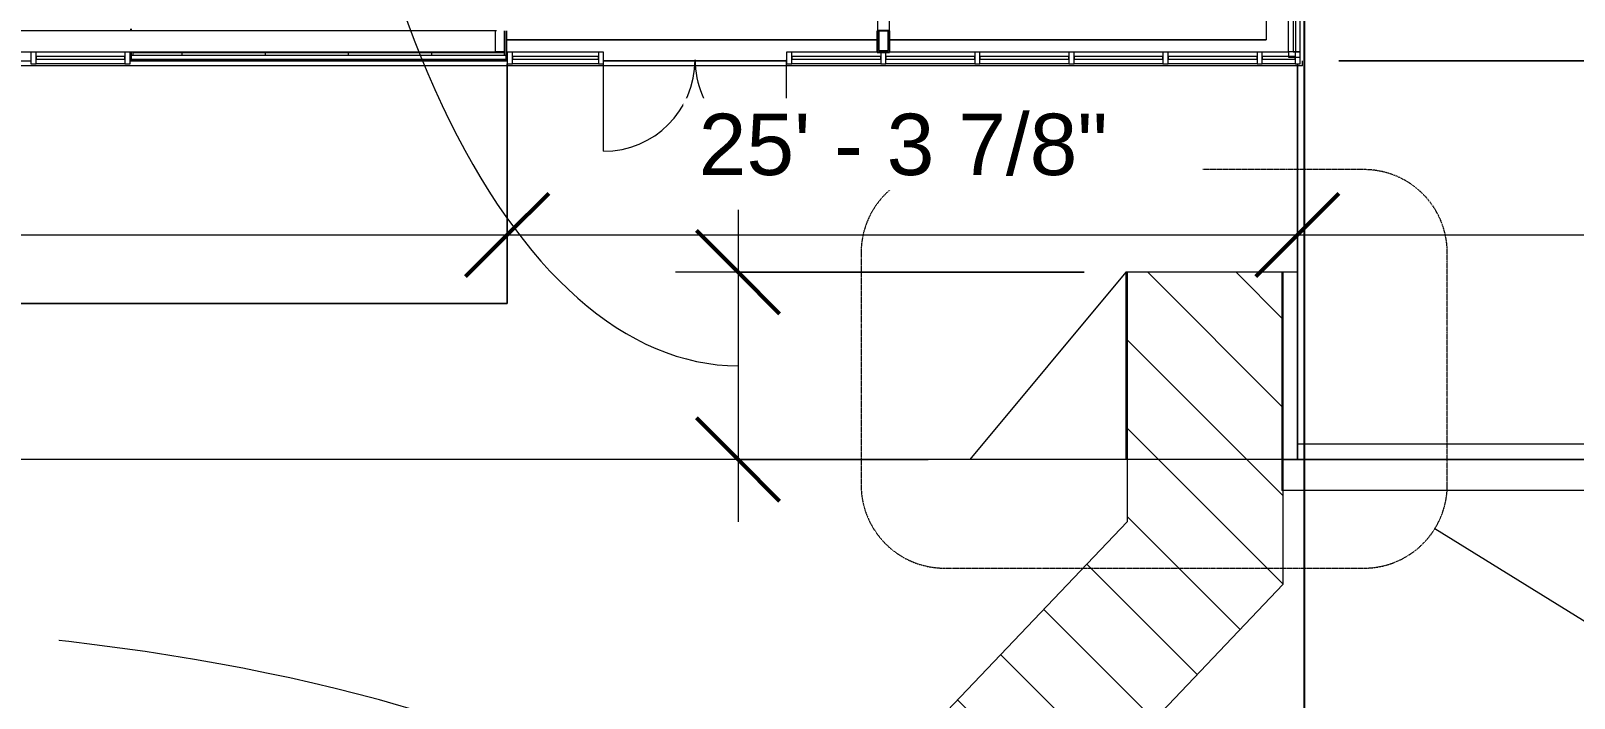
# Model space of a CAD drawing. Header units: inches. Extents: x 20008 to 27263, y -26025 to -19005.
# Drawn here: x 25798 to 26391, y -23044 to -22787 of the extents above; entities that cross this region are included whole.
import ezdxf

# ---------------------------------------------------------------- set-up
doc = ezdxf.new("R2010")
doc.units = ezdxf.units.IN
doc.header["$MEASUREMENT"] = 0
doc.linetypes.add('Dash Dot 3_16_', pattern=[0.3125, 0.1875, -0.0625, 0, -0.0625])
doc.linetypes.add('Hidden', pattern=[0.28125, 0.1875, -0.09375])
for name, color, linetype, lineweight in [('A-ANNO-DIMS', 211, 'Continuous', 9), ('A-ANNO-DIMS-256', 211, 'Continuous', 9), ('A-ANNO-SYMB', 150, 'Continuous', 9), ('A-DETL-GENF', 92, 'Continuous', 9), ('A-DOOR', 31, 'Continuous', 9), ('A-FLOR', 192, 'Continuous', 9), ('A-GLAZ-CURT', 52, 'Continuous', 9), ('A-GLAZ-CWMG', 51, 'Continuous', 9), ('A-PROP-SBCK', 71, 'Hidden', 25), ('A-WALL', 113, 'Continuous', 9), ('A-WALL-PATT', 111, 'Continuous', 25), ('C-TOPO', 7, 'Continuous', 9), ('Conc', 7, 'Continuous', 13), ('EOP-PR', 4, 'Continuous', 13), ('I-WALL', 2, 'Continuous', 9), ('L-SITE-WALL', 31, 'Continuous', 9), ('PAINT', 190, 'Continuous', 9), ('S-BEAM', 12, 'Continuous', 9)]:
    doc.layers.add(name, color=color, linetype=linetype, lineweight=lineweight)
doc.styles.add('Arial_2', font='arial.ttf', dxfattribs={"height": 23.60479})
doc.dimstyles.new('Linear_-_3_32__Arial', dxfattribs={"dimscale": 12, "dimtxt": 24, "dimasz": 2.666667, "dimexe": 2, "dimexo": 1.333333, "dimgap": 1.333333, "dimtad": 1, "dimdec": 4, "dimrnd": 0.0625, "dimzin": 1, "dimdsep": 46, "dimlunit": 4, "dimtxsty": 'Arial_2', "dimblk1": 'OBLIQUE', "dimblk2": 'OBLIQUE', "dimsah": 1, "dimcen": 0.09, "dimdle": 2, "dimazin": 0, "dimtfac": 1, "dimtdec": 4, "dimtix": 1, "dimtmove": 1, "dimatfit": 3, "dimfxl": 1, "dimtvp": 1, "dimtfill": 1, "dimfrac": 2, "dimtolj": 1, "dimtzin": 0, "dimarcsym": 2})
doc.dimstyles.new('Linear_-_3_32__Arial_1', dxfattribs={"dimscale": 12, "dimtxt": 24, "dimasz": 2.666667, "dimexe": 2, "dimexo": 1.333333, "dimgap": 1.333333, "dimtad": 1, "dimdec": 4, "dimrnd": 0.0625, "dimzin": 1, "dimdsep": 46, "dimlunit": 4, "dimtxsty": 'Arial_2', "dimblk1": 'OBLIQUE', "dimblk2": 'OBLIQUE', "dimsah": 1, "dimcen": 0.09, "dimdle": 2, "dimazin": 0, "dimtfac": 1, "dimtdec": 4, "dimtix": 1, "dimtmove": 0, "dimatfit": 3, "dimfxl": 1, "dimtvp": 1, "dimtfill": 1, "dimfrac": 2, "dimtolj": 1, "dimtzin": 0, "dimarcsym": 2})

# ---------------------------------------------------------------- blocks, each defined once
blk = doc.blocks.new('Struct_Xcel_Sports Complex_rvt-1-Site Plan - Phase 1')
at = {"layer": 'A-FLOR', "color": 7}
for p, q in [((26272.89, -22687.68), (26272.89, -22790.8)), ((26123.27, -22790.8), (25980.77, -22790.8)), ((26272.89, -22790.8), (26128.02, -22790.8))]:
    blk.add_line(p, q, dxfattribs=at)
at = {"layer": 'L-SITE-WALL', "color": 7}
for p, q in [((25980.77, -22790.8), (26123.27, -22790.8)), ((26128.02, -22790.8), (26272.89, -22790.8)), ((25981.02, -22798.8), (25836.02, -22798.8)), ((26088.45, -22798.8), (26018.08, -22798.8))]:
    blk.add_line(p, q, dxfattribs=at)
blk = doc.blocks.new('System Panel - INSULATED LOW-E GLAZING _SEE ELEVATIONS FOR U-FACTOR_ SHGC_ _ LT_-1142345-Site Plan - Phase 1')
at = {"layer": 'A-GLAZ-CURT'}
for p, q in [((16.53125, 1.25), (-16.53125, 1.25)), ((-16.53125, 1.25), (-16.53125, 0.25)), ((-16.53125, 0.25), (-16.53125, 1.25)), ((16.53125, 1.25), (-16.53125, 1.25)), ((-16.53125, 0.25), (16.53125, 0.25)), ((-16.53125, 0.25), (16.53125, 0.25)), ((16.53125, 0.25), (16.53125, 1.25)), ((16.53125, 1.25), (16.53125, 0.25))]:
    blk.add_line(p, q, dxfattribs=at)
blk = doc.blocks.new('Door_Single_Storefront - one-1371400-Site Plan - Phase 1')
at = {"layer": 'A-DOOR'}
blk.add_line((-17.59375, -35.1875), (-17.59375, 0), dxfattribs=at)
blk.add_arc((-17.59375, 0), 35.1875, 270, 0, dxfattribs=at)
blk = doc.blocks.new('Door_Single_Storefront - one-1371401-Site Plan - Phase 1')
at = {"layer": 'A-DOOR'}
blk.add_line((-17.59375, 35.1875), (-17.59375, 0), dxfattribs=at)
blk.add_arc((-17.59375, 0), 35.1875, 360, 90, dxfattribs=at)
blk = doc.blocks.new('System Panel - INSULATED LOW-E GLAZING _SEE ELEVATIONS FOR U-FACTOR_ SHGC_ _ LT_-827454-Site Plan - Phase 1')
at = {"layer": 'A-GLAZ-CURT'}
for p, q in [((17.09375, 1.25), (-17.09375, 1.25)), ((-17.09375, 1.25), (-17.09375, 0.25)), ((-17.09375, 0.25), (-17.09375, 1.25)), ((17.09375, 1.25), (-17.09375, 1.25)), ((-17.09375, 0.25), (17.09375, 0.25)), ((-17.09375, 0.25), (17.09375, 0.25)), ((17.09375, 0.25), (17.09375, 1.25)), ((17.09375, 1.25), (17.09375, 0.25))]:
    blk.add_line(p, q, dxfattribs=at)
blk = doc.blocks.new('Rectangular Mullion - Exterior 2_ x 4_5_-1305154-Site Plan - Phase 1')
at = {"layer": 'A-GLAZ-CWMG'}
for p, q in [((26016.08, -22795.43), (25983.02, -22795.43)), ((26016.08, -22799.93), (25983.02, -22799.93))]:
    blk.add_line(p, q, dxfattribs=at)
blk = doc.blocks.new('Rectangular Mullion - Exterior 2_ x 4_5_-1305160-Site Plan - Phase 1')
at = {"layer": 'A-GLAZ-CWMG'}
for p, q in [((26123.27, -22795.43), (26090.45, -22795.43)), ((26124.64, -22799.93), (26090.45, -22799.93))]:
    blk.add_line(p, q, dxfattribs=at)
blk = doc.blocks.new('Rectangular Mullion - Exterior 2_ x 4_5_-1135280-Site Plan - Phase 1')
at = {"layer": 'A-GLAZ-CWMG'}
for p, q in [((26160.83, -22795.43), (26128.02, -22795.43)), ((26160.83, -22799.93), (26126.64, -22799.93))]:
    blk.add_line(p, q, dxfattribs=at)
blk = doc.blocks.new('Rectangular Mullion - Exterior 2_ x 4_5_-V12-Site Plan - Phase 1')
at = {"layer": 'A-GLAZ-CWMG'}
for p, q in [((26197.02, -22795.43), (26162.83, -22795.43)), ((26197.02, -22799.93), (26162.83, -22799.93))]:
    blk.add_line(p, q, dxfattribs=at)
blk = doc.blocks.new('Rectangular Mullion - Exterior 2_ x 4_5_-1142350-Site Plan - Phase 1')
at = {"layer": 'A-GLAZ-CWMG', "lineweight": 13}
for p, q in [((-2, 1.5), (0, 1.5)), ((-2, -3), (-2, 1.5)), ((0, 1.5), (0, -3)), ((0, -3), (-2, -3))]:
    blk.add_line(p, q, dxfattribs=at)
blk = doc.blocks.new('Rectangular Mullion - Exterior 2_ x 4_5_-1142353-Site Plan - Phase 1')
at = {"layer": 'A-GLAZ-CWMG', "lineweight": 13}
for p, q in [((0, 1.5), (-2, 1.5)), ((-2, 1.5), (-2, -3)), ((0, -3), (0, 1.5)), ((-2, -3), (0, -3))]:
    blk.add_line(p, q, dxfattribs=at)
blk = doc.blocks.new('Rectangular Mullion - Exterior 2_ x 4_5_-1142343-Site Plan - Phase 1')
at = {"layer": 'A-GLAZ-CWMG', "lineweight": 13}
for p, q in [((-1, 1.5), (1, 1.5)), ((-1, -3), (-1, 1.5)), ((1, 1.5), (1, -3)), ((1, -3), (-1, -3))]:
    blk.add_line(p, q, dxfattribs=at)
blk = doc.blocks.new('System Panel - INSULATED LOW-E GLAZING _SEE ELEVATIONS FOR U-FACTOR_ SHGC_ _ LT_-1274973-Site Plan - Phase 1')
at = {"layer": 'A-GLAZ-CURT'}
for p, q in [((6.31, 1.25), (-6.31, 1.25)), ((-6.31, 1.25), (-6.31, 0.25)), ((-6.31, 0.25), (-6.31, 1.25)), ((3.81, 1.25), (-6.31, 1.25)), ((-6.31, 0.25), (6.31, 0.25)), ((-6.31, 0.25), (6.31, 0.25)), ((6.31, 0.25), (6.31, 1.25)), ((6.31, 1.06), (6.31, 0.25))]:
    blk.add_line(p, q, dxfattribs=at)
blk = doc.blocks.new('Rectangular Mullion - Exterior 2_ x 4_5_-1274971-Site Plan - Phase 1')
at = {"layer": 'A-GLAZ-CWMG'}
for p, q in [((26281.52, -22795.43), (26271.39, -22795.43)), ((26284.02, -22799.93), (26271.39, -22799.93))]:
    blk.add_line(p, q, dxfattribs=at)
blk = doc.blocks.new('System Panel - INSULATED LOW-E GLAZING _SEE ELEVATIONS FOR U-FACTOR_ SHGC_ _ LT_-827433-Site Plan - Phase 1')
at = {"layer": 'A-GLAZ-CURT'}
for p, q in [((17.09375, -0.25), (-17.09375, -0.25)), ((-17.09375, -0.25), (-17.09375, -1.25)), ((-17.09375, -1.25), (-17.09375, -0.25)), ((17.09375, -0.25), (-17.09375, -0.25)), ((-17.09375, -1.25), (17.09375, -1.25)), ((-17.09375, -1.25), (17.09375, -1.25)), ((17.09375, -1.25), (17.09375, -0.25)), ((17.09375, -0.25), (17.09375, -1.25))]:
    blk.add_line(p, q, dxfattribs=at)
blk = doc.blocks.new('Rectangular Mullion - Exterior 2_ x 4_5_-V13-Site Plan - Phase 1')
at = {"layer": 'A-GLAZ-CWMG'}
for p, q in [((26281.52, -22795.37), (26281.52, -22761.18)), ((26286.02, -22795.37), (26286.02, -22761.18))]:
    blk.add_line(p, q, dxfattribs=at)
blk = doc.blocks.new('Rectangular Mullion - Exterior 2_ x 4_5_-1115231-Site Plan - Phase 1')
at = {"layer": 'A-GLAZ-CWMG', "lineweight": 13}
for p, q in [((-1, 3), (1, 3)), ((-1, -1.5), (-1, 3)), ((1, 3), (1, -1.5)), ((1, -1.5), (-1, -1.5))]:
    blk.add_line(p, q, dxfattribs=at)
blk = doc.blocks.new('Rectangular Mullion - Exterior 2_ x 4_5_-1135311-Site Plan - Phase 1')
at = {"layer": 'A-GLAZ-CWMG'}
for p, q in [((26123.39, -22752.24), (26123.39, -22787.3)), ((26127.89, -22752.24), (26127.89, -22787.3))]:
    blk.add_line(p, q, dxfattribs=at)
blk = doc.blocks.new('Rectangular Mullion - Exterior 2_ x 4_5_-1142359-Site Plan - Phase 1')
at = {"layer": 'A-GLAZ-CWMG', "lineweight": 13}
for p, q in [((-2, 1.5), (0, 1.5)), ((-2, -3), (-2, 1.5)), ((0, 1.5), (0, -3)), ((0, -3), (-2, -3))]:
    blk.add_line(p, q, dxfattribs=at)
blk = doc.blocks.new('Girt_C - 8_D-1405500-Site Plan - Phase 1')
at = {"layer": 'S-BEAM'}
for p, q in [((25976.39, -22787.3), (24248.39, -22787.3)), ((25976.39, -22787.3), (25976.39, -22787.49)), ((25976.39, -22787.49), (25976.39, -22795.12)), ((24248.39, -22795.3), (25976.39, -22795.3)), ((25976.39, -22795.12), (25976.39, -22795.3))]:
    blk.add_line(p, q, dxfattribs=at)
blk = doc.blocks.new('Rectangular Mullion - Exterior 2_ x 4_5_-1060760-Site Plan - Phase 1')
at = {"layer": 'A-GLAZ-CWMG'}
for p, q in [((25834.02, -22795.43), (25799.83, -22795.43)), ((25834.02, -22799.93), (25799.83, -22799.93))]:
    blk.add_line(p, q, dxfattribs=at)
blk = doc.blocks.new('DIMBLOCK3-Site Plan - Phase 1')
at = {"layer": 'A-ANNO-DIMS-256', "transparency": 16777216}
for p, q in [((26050.52, -23224.07), (26050.52, -23160.65)), ((26182.52, -23260.07), (26182.52, -23160.65)), ((26050.52, -23184.65), (26206.52, -23184.65)), ((26050.52, -23184.65), (26050.52, -23224.07)), ((26182.52, -23184.65), (26182.52, -23260.07))]:
    blk.add_line(p, q, dxfattribs=at)
at = {"layer": 'A-ANNO-DIMS-256', "lineweight": 50, "transparency": 16777216}
for p, q in [((26050.52, -23184.65), (26066.52, -23168.65)), ((26182.52, -23184.65), (26198.52, -23168.65)), ((26050.52, -23184.65), (26034.52, -23200.65)), ((26182.52, -23184.65), (26166.52, -23200.65))]:
    blk.add_line(p, q, dxfattribs=at)
at = {"layer": 'A-ANNO-DIMS-256', "transparency": 16777216}
blk.add_ellipse((25697.79, -23184.65), major_axis=(418.72, 0), ratio=0.403456, start_param=0, end_param=1.570796, dxfattribs=at)
at = {"layer": 'A-ANNO-DIMS-256', "color": 0, "transparency": 16777216, "insert": (25173.85, -23003.55), "char_height": 23.6048, "width": 628.7262, "attachment_point": 1, "line_spacing_factor": 0.938532, "style": 'Arial_2', "bg_fill": 3, "box_fill_scale": 1.25, "bg_fill_color": 0, "bg_fill_transparency": 0}
blk.add_mtext('11\' - 0" (VAN ACCESSIBLE STALL)', dxfattribs=at)
blk = doc.blocks.new('_Oblique')
at = {"color": 0, "linetype": 'ByBlock', "lineweight": -2}
blk.add_line((-0.5, -0.5), (0.5, 0.5), dxfattribs=at)
blk = doc.blocks.new('DIMBLOCK56-Site Plan - Phase 1')
at = {"layer": 'A-ANNO-DIMS-256', "transparency": 16777216}
for p, q in [((26069.78, -22856.07), (26069.78, -22976.07)), ((26202.89, -22880.07), (26045.78, -22880.07)), ((26069.78, -22880.07), (26202.89, -22880.07)), ((26142.89, -22952.07), (26045.78, -22952.07)), ((26069.78, -22952.07), (26142.89, -22952.07))]:
    blk.add_line(p, q, dxfattribs=at)
at = {"layer": 'A-ANNO-DIMS-256', "lineweight": 50, "transparency": 16777216}
for p, q in [((26069.78, -22880.07), (26053.78, -22864.07)), ((26069.78, -22880.07), (26085.78, -22896.07)), ((26069.78, -22952.07), (26053.78, -22936.07)), ((26069.78, -22952.07), (26085.78, -22968.07))]:
    blk.add_line(p, q, dxfattribs=at)
at = {"layer": 'A-ANNO-DIMS-256', "transparency": 16777216}
blk.add_ellipse((26069.78, -22574.21), major_axis=(0, 341.86), ratio=0.470866, start_param=1.570796, end_param=3.141593, dxfattribs=at)
at = {"layer": 'A-ANNO-DIMS-256', "color": 0, "transparency": 16777216, "insert": (25915.12, -22685.9), "char_height": 23.6048, "width": 368.64, "attachment_point": 1, "rotation": 90, "line_spacing_factor": 0.938532, "style": 'Arial_2', "bg_fill": 3, "box_fill_scale": 1.25, "bg_fill_color": 0, "bg_fill_transparency": 0}
blk.add_mtext('(1:12 RAMP SLOPE)', dxfattribs=at)
at = {"layer": 'A-ANNO-DIMS-256', "color": 0, "transparency": 16777216, "insert": (25878.2, -22574.21), "char_height": 23.605, "width": 100.5785, "attachment_point": 1, "rotation": 90, "line_spacing_factor": 0.938532, "style": 'Arial_2', "bg_fill": 3, "box_fill_scale": 1.25, "bg_fill_color": 0, "bg_fill_transparency": 0}
blk.add_mtext('6\' - 0"', dxfattribs=at)
blk = doc.blocks.new('DIMBLOCK76-Site Plan - Phase 1')
at = {"layer": 'A-ANNO-DIMS-256', "transparency": 16777216}
for p, q in [((25981.02, -22820.43), (25981.02, -22889.77)), ((25981.02, -22865.77), (25981.02, -22820.43)), ((24244.02, -22859.15), (24244.02, -22889.77)), ((24244.02, -22865.77), (24244.02, -22859.15)), ((24244.02, -22865.77), (25981.02, -22865.77))]:
    blk.add_line(p, q, dxfattribs=at)
at = {"layer": 'A-ANNO-DIMS-256', "lineweight": 50, "transparency": 16777216}
for p, q in [((24244.02, -22865.77), (24260.02, -22849.77)), ((25981.02, -22865.77), (25997.02, -22849.77)), ((24244.02, -22865.77), (24228.02, -22881.77)), ((25981.02, -22865.77), (25965.02, -22881.77))]:
    blk.add_line(p, q, dxfattribs=at)
at = {"layer": 'A-ANNO-DIMS-256', "color": 0, "transparency": 16777216, "insert": (25052.52, -22819.15), "char_height": 23.605, "width": 144, "attachment_point": 1, "line_spacing_factor": 0.938532, "style": 'Arial_2', "bg_fill": 3, "box_fill_scale": 1.25, "bg_fill_color": 0, "bg_fill_transparency": 0}
blk.add_mtext('144\' - 9"', dxfattribs=at)
blk = doc.blocks.new('DIMBLOCK77-Site Plan - Phase 1')
at = {"layer": 'A-ANNO-DIMS-256', "transparency": 16777216}
for p, q in [((25981.02, -22820.43), (25981.02, -22889.77)), ((25981.02, -22865.77), (25981.02, -22820.43)), ((26284.89, -22859.15), (26284.89, -22889.77)), ((26284.89, -22865.77), (26284.89, -22859.15)), ((25981.02, -22865.77), (26284.89, -22865.77))]:
    blk.add_line(p, q, dxfattribs=at)
at = {"layer": 'A-ANNO-DIMS-256', "lineweight": 50, "transparency": 16777216}
for p, q in [((25981.02, -22865.77), (25997.02, -22849.77)), ((26284.89, -22865.77), (26300.89, -22849.77)), ((25981.02, -22865.77), (25965.02, -22881.77)), ((26284.89, -22865.77), (26268.89, -22881.77))]:
    blk.add_line(p, q, dxfattribs=at)
at = {"layer": 'A-ANNO-DIMS-256', "color": 0, "transparency": 16777216, "insert": (26054.68, -22819.15), "char_height": 23.6048, "width": 187.8646, "attachment_point": 1, "line_spacing_factor": 0.938532, "style": 'Arial_2', "bg_fill": 3, "box_fill_scale": 1.25, "bg_fill_color": 0, "bg_fill_transparency": 0}
blk.add_mtext('25\' - 3 7/8"', dxfattribs=at)
blk = doc.blocks.new('DIMBLOCK78-Site Plan - Phase 1')
at = {"layer": 'A-ANNO-DIMS-256', "lineweight": 50, "transparency": 16777216}
for p, q in [((26284.89, -22865.77), (26300.89, -22849.77)), ((27007.52, -22865.77), (27023.52, -22849.77)), ((26284.89, -22865.77), (26268.89, -22881.77)), ((27007.52, -22865.77), (26991.52, -22881.77))]:
    blk.add_line(p, q, dxfattribs=at)
at = {"layer": 'A-ANNO-DIMS-256', "transparency": 16777216}
for p, q in [((26284.89, -22859.15), (26284.89, -22889.77)), ((26284.89, -22865.77), (26284.89, -22859.15)), ((27007.52, -22859.15), (27007.52, -22889.77)), ((27007.52, -22865.77), (27007.52, -22859.15)), ((26284.89, -22865.77), (27031.52, -22865.77))]:
    blk.add_line(p, q, dxfattribs=at)
at = {"layer": 'A-ANNO-DIMS-256', "color": 0, "transparency": 16777216, "insert": (26567.93, -22819.15), "char_height": 23.6048, "width": 187.8646, "attachment_point": 1, "line_spacing_factor": 0.938532, "style": 'Arial_2', "bg_fill": 3, "box_fill_scale": 1.25, "bg_fill_color": 0, "bg_fill_transparency": 0}
blk.add_mtext('60\' - 2 5/8"', dxfattribs=at)
blk = doc.blocks.new('DIMBLOCK86-Site Plan - Phase 1')
at = {"layer": 'A-ANNO-DIMS-256', "lineweight": 50, "transparency": 16777216}
for p, q in [((27238.96, -21124.3), (27222.96, -21108.3)), ((27238.96, -21124.3), (27254.96, -21140.3)), ((27238.96, -22798.8), (27222.96, -22782.8)), ((27238.96, -22798.8), (27254.96, -22814.8))]:
    blk.add_line(p, q, dxfattribs=at)
at = {"layer": 'A-ANNO-DIMS-256', "transparency": 16777216}
for p, q in [((26293.64, -21124.3), (27262.96, -21124.3)), ((27238.96, -21124.3), (26293.64, -21124.3)), ((27238.96, -22822.8), (27238.96, -21124.3)), ((26300.89, -22798.8), (27262.96, -22798.8)), ((27238.96, -22798.8), (26300.89, -22798.8))]:
    blk.add_line(p, q, dxfattribs=at)
at = {"layer": 'A-ANNO-DIMS-256', "color": 0, "transparency": 16777216, "insert": (27192.34, -22048.88), "char_height": 23.6048, "width": 209.5754, "attachment_point": 1, "rotation": 90, "line_spacing_factor": 0.938532, "style": 'Arial_2', "bg_fill": 3, "box_fill_scale": 1.25, "bg_fill_color": 0, "bg_fill_transparency": 0}
blk.add_mtext('139\' - 6 1/2"', dxfattribs=at)

msp = doc.modelspace()

# ---------------------------------------------------------------- hatches: boundary and pattern name
at = {"layer": 'A-DETL-GENF'}
h = msp.add_hatch(dxfattribs=at)
h.set_pattern_fill('FP_36', color=9, style=0, pattern_type=2)
h.set_pattern_definition([(135, (3812.608, -45030.024), (-16.970563, -16.970563), [])])
h.paths.add_polyline_path([(26050.515225, -23672.067479), (26050.515225, -23240.067479), (26279.490625, -23000.067479), (26279.490625, -22880.067479), (26219.493844, -22880.067479), (26219.493844, -22976.03341), (25990.515225, -23216.036784), (25990.515225, -23672.067479)], flags=0)
at = {"layer": 'A-WALL-PATT', "lineweight": 9}
h = msp.add_hatch(dxfattribs=at)
h.set_pattern_fill('FP_10', color=256, style=0, pattern_type=2)
h.set_pattern_definition([(161.57, (1.28, 1.28), (-10.24040374, -0.00056827), [0, -72.858, 8.09, 0]), (18.43, (-1.28, 1.28), (-10.24040374, 0.00056827), [0, -72.858, 8.09, 0]), (108.43, (1.28, 1.28), (5.1184649, -25.6019259), [24.282, -56.666]), (71.57, (-1.28, 1.28), (5.1184649, 25.6019259), [24.282, -56.666])])
h.paths.add_polyline_path([(25976.390225, -22795.30281), (25980.015225, -22795.193435), (25980.015225, -22787.30281), (25976.390225, -22787.412185), (25976.390225, -22795.27769)], flags=0)
h = msp.add_hatch(dxfattribs=at)
h.set_pattern_fill('FP_12', color=256, style=0, pattern_type=2)
h.set_pattern_definition([(0, (0, 0), (0, 32), []), (90, (0, 0), (-32, 2e-15), [])])
h.paths.add_polyline_path([(25980.015225, -22796.80281), (25980.015225, -22795.80281), (25837.015225, -22795.80281), (25837.015225, -22796.80281), (25959.275749, -22796.80281)], flags=0)

# ---------------------------------------------------------------- linework, layer by layer
at = {"layer": 'A-ANNO-SYMB', "linetype": 'Dash Dot 3_16_'}
for p, q in [((26310.544334, -22840.650996), (26149.118194, -22840.650996)), ((26117.118194, -22872.650996), (26117.118194, -22961.870325)), ((26342.544334, -22961.870325), (26342.544334, -22872.650996)), ((26149.118194, -22993.870325), (26310.544334, -22993.870325))]:
    msp.add_line(p, q, dxfattribs=at)
at = {"layer": 'A-ANNO-SYMB'}
msp.add_line((26337.768581, -22978.688184), (26419.696058, -23029.299124), dxfattribs=at)
at = {"layer": 'A-ANNO-SYMB', "linetype": 'Dash Dot 3_16_'}
for centre, start, end in [((26149.118194, -22872.650996), 90, 180), ((26310.544334, -22872.650996), 0, 90), ((26149.118194, -22961.870325), 180, 270), ((26310.544334, -22961.870325), 270, 0)]:
    msp.add_arc(centre, 32, start, end, dxfattribs=at)
at = {"layer": 'A-PROP-SBCK'}
msp.add_line((26287.515225, -19438.180554), (26287.515225, -25779.864276), dxfattribs=at)
at = {"layer": 'A-WALL', "lineweight": 25}
for p, q in [((25836.265225, -22786.55281), (25836.265225, -22787.30281)), ((25980.765225, -22798.61531), (25980.765225, -22787.30281)), ((25836.265225, -22795.27769), (25836.265225, -22798.61531)), ((25836.265225, -22798.61531), (25980.765225, -22798.61531))]:
    msp.add_line(p, q, dxfattribs=at)
at = {"layer": 'A-WALL'}
for p, q in [((25976.890225, -22787.30281), (25976.390225, -22787.30281)), ((25980.015225, -22796.80281), (25980.015225, -22787.30281)), ((26123.890225, -22787.30281), (26123.890225, -22794.80281)), ((26127.390225, -22787.30281), (26127.390225, -22794.80281)), ((25837.015225, -22795.27769), (25837.015225, -22796.80281)), ((25980.015225, -22795.80281), (25837.015225, -22795.80281)), ((25980.015225, -22795.30281), (25976.390225, -22795.30281)), ((26123.890225, -22794.80281), (26127.390225, -22794.80281)), ((25980.765225, -22796.80281), (25836.265225, -22796.80281)), ((25980.765225, -22798.30281), (25836.265225, -22798.30281))]:
    msp.add_line(p, q, dxfattribs=at)
at = {"layer": 'C-TOPO'}
for p, q in [((25981.016602, -22892.066895), (25981.016602, -22799.92781)), ((25981.016602, -22799.92781), (25981.016602, -22892.066895)), ((26018.077725, -22798.803223), (26088.452725, -22798.803223)), ((26088.452725, -22798.803223), (26018.077725, -22798.803223)), ((26284.889648, -22799.92781), (26284.889648, -22952.066895)), ((26284.889648, -22952.066895), (26284.889648, -22799.92781)), ((24244.015137, -22892.066895), (25981.016602, -22892.066895)), ((25981.016602, -22892.066895), (24244.015137, -22892.066895)), ((26219.493844, -22952.066895), (23703.903809, -22952.066895)), ((26219.493844, -22952.066895), (23703.903809, -22952.066895)), ((26279.490625, -22952.066895), (26219.493844, -22952.066895)), ((26279.490625, -22952.066895), (26219.493844, -22952.066895)), ((26644.514648, -22952.066895), (26279.490625, -22952.066895)), ((26284.889648, -22952.066895), (26279.490625, -22952.066895)), ((26284.889648, -22952.066895), (26644.514648, -22952.066895))]:
    msp.add_line(p, q, dxfattribs=at)
at = {"layer": 'Conc'}
for p, q in [((25981.015225, -22892.067479), (25981.015225, -22799.92781)), ((26284.890225, -22799.92781), (26284.890225, -22946.067479)), ((26278.890225, -22880.067479), (26278.890225, -22964.067479)), ((24244.015225, -22892.067479), (25981.015225, -22892.067479)), ((26158.893444, -22952.067479), (23703.903088, -22952.067479)), ((26279.490625, -22964.067479), (26278.890225, -22964.067479)), ((26644.515225, -22964.067479), (26279.490625, -22964.067479))]:
    msp.add_line(p, q, dxfattribs=at)
at = {"layer": 'EOP-PR'}
for p, q in [((26218.893444, -22880.067479), (26158.893444, -22952.067479)), ((26219.493844, -22880.067479), (26218.893444, -22880.067479)), ((26218.893444, -22880.067479), (26218.893444, -22952.067479)), ((26279.490625, -22880.067479), (26219.493844, -22880.067479)), ((26284.890225, -22880.067479), (26279.490625, -22880.067479)), ((26284.890225, -22946.067479), (26644.515225, -22946.067479)), ((26219.493844, -22952.067479), (26158.893444, -22952.067479)), ((26278.890225, -22952.067479), (26219.493844, -22952.067479)), ((26278.890225, -22952.067479), (26279.490625, -22952.067479)), ((26279.490625, -22952.067479), (26644.515225, -22952.067479))]:
    msp.add_line(p, q, dxfattribs=at)
at = {"layer": 'I-WALL', "lineweight": 25}
for p, q in [((26128.015225, -22787.30281), (26123.265225, -22787.30281)), ((26123.265225, -22787.30281), (26123.265225, -22795.42781)), ((26128.015225, -22795.42781), (26128.015225, -22787.30281)), ((26123.265225, -22795.42781), (26128.015225, -22795.42781))]:
    msp.add_line(p, q, dxfattribs=at)
at = {"layer": 'L-SITE-WALL'}
for p, q in [((25244.366543, -22798.80281), (25797.827725, -22798.80281)), ((26286.890225, -22800.80281), (25244.387245, -22800.80281)), ((25836.015225, -22798.80281), (25981.015225, -22798.80281)), ((26018.077725, -22798.80281), (26088.452725, -22798.80281)), ((26286.890225, -22800.80281), (26286.890225, -22798.80281))]:
    msp.add_line(p, q, dxfattribs=at)
at = {"layer": 'PAINT'}
for p, q in [((26279.490625, -22880.067479), (26219.493844, -22880.067479)), ((26219.493844, -22880.067479), (26219.493844, -22976.03341)), ((26279.490625, -23000.067479), (26279.490625, -22880.067479)), ((26219.493844, -22976.03341), (25990.515225, -23216.036784)), ((26050.515225, -23240.067479), (26279.490625, -23000.067479))]:
    msp.add_line(p, q, dxfattribs=at)

# ---------------------------------------------------------------- block references
at = {"layer": 'A-DOOR'}
msp.add_blockref('Door_Single_Storefront - one-1371400-Site Plan - Phase 1', (26035.671475, -22798.42781), dxfattribs=at)
at = {"layer": 'A-DOOR', "rotation": 180}
msp.add_blockref('Door_Single_Storefront - one-1371401-Site Plan - Phase 1', (26070.858975, -22798.42781), dxfattribs=at)
at = {"layer": 'A-GLAZ-CURT', "rotation": 270}
msp.add_blockref('System Panel - INSULATED LOW-E GLAZING _SEE ELEVATIONS FOR U-FACTOR_ SHGC_ _ LT_-827433-Site Plan - Phase 1', (26284.515225, -22778.27156), dxfattribs=at)
at = {"layer": 'A-GLAZ-CURT'}
for name, p in [('System Panel - INSULATED LOW-E GLAZING _SEE ELEVATIONS FOR U-FACTOR_ SHGC_ _ LT_-827454-Site Plan - Phase 1', (25816.921475, -22798.42781)), ('System Panel - INSULATED LOW-E GLAZING _SEE ELEVATIONS FOR U-FACTOR_ SHGC_ _ LT_-1142345-Site Plan - Phase 1', (25999.546475, -22798.42781)), ('System Panel - INSULATED LOW-E GLAZING _SEE ELEVATIONS FOR U-FACTOR_ SHGC_ _ LT_-827454-Site Plan - Phase 1', (26107.546475, -22798.42781)), ('System Panel - INSULATED LOW-E GLAZING _SEE ELEVATIONS FOR U-FACTOR_ SHGC_ _ LT_-827454-Site Plan - Phase 1', (26143.733975, -22798.42781)), ('System Panel - INSULATED LOW-E GLAZING _SEE ELEVATIONS FOR U-FACTOR_ SHGC_ _ LT_-827454-Site Plan - Phase 1', (26179.921475, -22798.42781)), ('System Panel - INSULATED LOW-E GLAZING _SEE ELEVATIONS FOR U-FACTOR_ SHGC_ _ LT_-827454-Site Plan - Phase 1', (26216.108975, -22798.42781)), ('System Panel - INSULATED LOW-E GLAZING _SEE ELEVATIONS FOR U-FACTOR_ SHGC_ _ LT_-827454-Site Plan - Phase 1', (26252.296475, -22798.42781)), ('System Panel - INSULATED LOW-E GLAZING _SEE ELEVATIONS FOR U-FACTOR_ SHGC_ _ LT_-1274973-Site Plan - Phase 1', (26277.702725, -22798.42781))]:
    msp.add_blockref(name, p, dxfattribs=at)
at = {"layer": 'A-GLAZ-CWMG'}
for name, p in [('Rectangular Mullion - Exterior 2_ x 4_5_-1135311-Site Plan - Phase 1', (0, 0)), ('Rectangular Mullion - Exterior 2_ x 4_5_-V13-Site Plan - Phase 1', (0, 0)), ('Rectangular Mullion - Exterior 2_ x 4_5_-1060760-Site Plan - Phase 1', (0, 0)), ('Rectangular Mullion - Exterior 2_ x 4_5_-1305154-Site Plan - Phase 1', (0, 0)), ('Rectangular Mullion - Exterior 2_ x 4_5_-1305160-Site Plan - Phase 1', (0, 0)), ('Rectangular Mullion - Exterior 2_ x 4_5_-1135280-Site Plan - Phase 1', (0, 0)), ('Rectangular Mullion - Exterior 2_ x 4_5_-V12-Site Plan - Phase 1', (0, 0)), ('Rectangular Mullion - Exterior 2_ x 4_5_-V12-Site Plan - Phase 1', (36.1875, 0)), ('Rectangular Mullion - Exterior 2_ x 4_5_-V12-Site Plan - Phase 1', (72.375, 0)), ('Rectangular Mullion - Exterior 2_ x 4_5_-1274971-Site Plan - Phase 1', (0, 0))]:
    msp.add_blockref(name, p, dxfattribs=at)
at = {"layer": 'A-GLAZ-CWMG', "rotation": 180}
for p in [(25797.827725, -22798.42781), (25981.015225, -22798.42781)]:
    msp.add_blockref('Rectangular Mullion - Exterior 2_ x 4_5_-1142353-Site Plan - Phase 1', p, dxfattribs=at)
at = {"layer": 'A-GLAZ-CWMG', "extrusion": (0, 0, -1)}
for name, p, rotation in [('Rectangular Mullion - Exterior 2_ x 4_5_-1142359-Site Plan - Phase 1', (-25836.015225, -22798.42781), 180), ('Rectangular Mullion - Exterior 2_ x 4_5_-1142343-Site Plan - Phase 1', (-26017.077725, -22798.42781), 180), ('Rectangular Mullion - Exterior 2_ x 4_5_-1142343-Site Plan - Phase 1', (-26089.452725, -22798.42781), 180), ('Rectangular Mullion - Exterior 2_ x 4_5_-1142343-Site Plan - Phase 1', (-26125.640225, -22798.42781), 180), ('Rectangular Mullion - Exterior 2_ x 4_5_-1142343-Site Plan - Phase 1', (-26161.827725, -22798.42781), 180), ('Rectangular Mullion - Exterior 2_ x 4_5_-1142343-Site Plan - Phase 1', (-26198.015225, -22798.42781), 180), ('Rectangular Mullion - Exterior 2_ x 4_5_-1142343-Site Plan - Phase 1', (-26234.202725, -22798.42781), 180), ('Rectangular Mullion - Exterior 2_ x 4_5_-1142343-Site Plan - Phase 1', (-26270.390225, -22798.42781), 180), ('Rectangular Mullion - Exterior 2_ x 4_5_-1115231-Site Plan - Phase 1', (-26284.515225, -22796.36531), 270), ('Rectangular Mullion - Exterior 2_ x 4_5_-1142350-Site Plan - Phase 1', (-26286.015225, -22798.42781), 180)]:
    msp.add_blockref(name, p, dxfattribs=dict(at, rotation=rotation))
at = {"layer": 'S-BEAM'}
msp.add_blockref('Girt_C - 8_D-1405500-Site Plan - Phase 1', (0, 0), dxfattribs=at)

# ---------------------------------------------------------------- next in the draw order: dimensions: what is measured, and where the dimension line sits
at = {"layer": 'A-ANNO-DIMS'}
dim = msp.add_linear_dim(base=(26069.783872, -22952.067479), p1=(26218.893444, -22880.067479), p2=(26158.893444, -22952.067479), angle=90, text='<>\\X(1:12 RAMP SLOPE)', dimstyle='Linear_-_3_32__Arial', override={"dimpost": '<>', "dimfxl": 93.722996}, dxfattribs=at)
dim.commit()
dim.dimension.update_dxf_attribs({"geometry": 'DIMBLOCK56-Site Plan - Phase 1', "text_midpoint": (25909.668753, -22574.212182), "dimtype": 160, "text_rotation": 90})
dim = msp.add_linear_dim(base=(26182.515225, -23184.647581), p1=(26050.515225, -23240.067479), p2=(26182.515225, -23276.067479), dimstyle='Linear_-_3_32__Arial', override={"dimpost": '<>(VAN ACCESSIBLE STALL)', "dimfxl": 136.821051}, dxfattribs=at)
dim.commit()
dim.dimension.update_dxf_attribs({"geometry": 'DIMBLOCK3-Site Plan - Phase 1', "text_midpoint": (25488.214895, -23019.288545), "dimtype": 160})

# ---------------------------------------------------------------- next in the draw order: block references
at = {"lineweight": 5}
msp.add_blockref('Struct_Xcel_Sports Complex_rvt-1-Site Plan - Phase 1', (0, 0), dxfattribs=at)

# ---------------------------------------------------------------- next in the draw order: dimensions: what is measured, and where the dimension line sits
at = {"layer": 'A-ANNO-DIMS'}
dim = msp.add_linear_dim(base=(25981.015225, -22865.774736), p1=(24244.015225, -22843.147319), p2=(25981.015225, -22804.42781), dimstyle='Linear_-_3_32__Arial_1', override={"dimpost": '<>', "dimfxl": 1737.431495}, dxfattribs=at)
dim.commit()
dim.dimension.update_dxf_attribs({"geometry": 'DIMBLOCK76-Site Plan - Phase 1', "text_midpoint": (25112.515225, -22837.722768)})

# ---------------------------------------------------------------- next in the draw order: dimensions: what is measured, and where the dimension line sits
dim = msp.add_linear_dim(base=(26284.890225, -22865.774736), p1=(25981.015225, -22804.42781), p2=(26284.890225, -22843.147319), dimstyle='Linear_-_3_32__Arial_1', override={"dimpost": '<>', "dimfxl": 306.331872}, dxfattribs=at)
dim.commit()
dim.dimension.update_dxf_attribs({"geometry": 'DIMBLOCK77-Site Plan - Phase 1', "text_midpoint": (26132.952725, -22837.561753)})

# ---------------------------------------------------------------- next in the draw order: dimensions: what is measured, and where the dimension line sits
dim = msp.add_linear_dim(base=(27007.515225, -22865.774736), p1=(26284.890225, -22843.147319), p2=(27007.515225, -22843.147319), dimstyle='Linear_-_3_32__Arial_1', override={"dimpost": '<>', "dimfxl": 722.625}, dxfattribs=at)
dim.commit()
dim.dimension.update_dxf_attribs({"geometry": 'DIMBLOCK78-Site Plan - Phase 1', "text_midpoint": (26646.202725, -22837.569804)})

# ---------------------------------------------------------------- next in the draw order: dimensions: what is measured, and where the dimension line sits
dim = msp.add_linear_dim(base=(27238.962752, -21124.30281), p1=(26284.890225, -22798.80281), p2=(26277.640225, -21124.30281), angle=90, dimstyle='Linear_-_3_32__Arial_1', override={"dimpost": '<>', "dimfxl": 1674.515695}, dxfattribs=at)
dim.commit()
dim.dimension.update_dxf_attribs({"geometry": 'DIMBLOCK86-Site Plan - Phase 1', "text_midpoint": (27210.749769, -21961.55281)})

doc.saveas('drawing.dxf')
